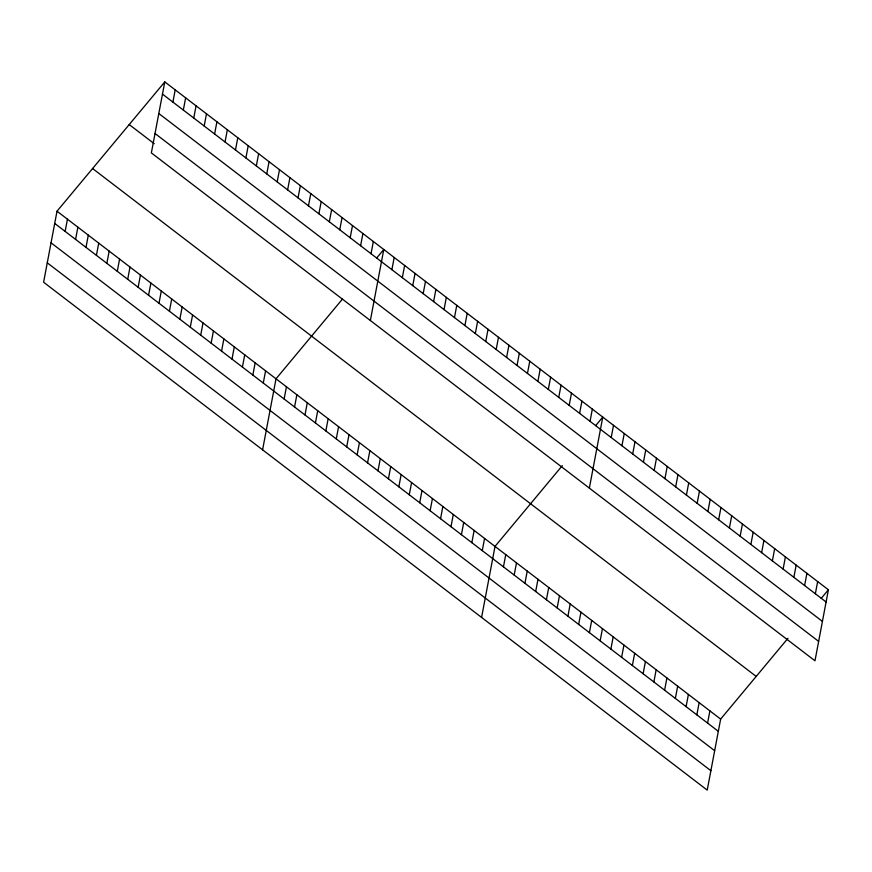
<?xml version="1.0" encoding="UTF-8"?>
<svg xmlns="http://www.w3.org/2000/svg" width="872" height="872" viewBox="0 0 872 872"><rect width="100%" height="100%" fill="white"/><g stroke="black" fill="none" stroke-linecap="round" stroke-linejoin="round"><path stroke-width="1.31" d="M164.786 81.892L151.357 152.905L814.982 660.791L828.4 589.777L164.786 81.892L57.018 211.209L43.6 282.223L707.214 790.108L720.643 719.095L787.95 638.315M65.138 231.396L67.449 219.188M75.57 239.375L77.881 227.167M86.001 247.354L88.301 235.146M96.421 255.343L98.732 243.125M106.853 263.322L109.164 251.114M117.284 271.301L119.584 259.093M127.704 279.28L130.015 267.072M172.907 102.079L175.207 89.871M138.136 287.259L140.447 275.051M183.327 110.068L185.638 97.849M148.567 295.248L150.878 283.029M193.758 118.047L196.069 105.828M158.998 303.227L161.298 291.019M204.19 126.026L206.49 113.818M169.419 311.206L171.73 298.998M214.61 134.005L216.921 121.797M179.85 319.185L182.161 306.977M225.041 141.983L227.352 129.775M190.281 327.174L192.592 314.956M235.473 149.973L237.784 137.754M200.713 335.153L203.013 322.934M245.904 157.952L248.204 145.744M211.133 343.132L213.444 330.924M256.324 165.931L258.635 153.723M221.564 351.111L223.875 338.903M266.756 173.91L269.067 161.702M231.996 359.09L234.296 346.882M277.187 181.888L279.498 169.68M242.416 367.079L244.727 354.86M287.618 189.878L289.918 177.659M252.847 375.058L255.158 362.85M298.039 197.857L300.35 185.649M263.279 383.037L265.589 370.829M308.47 205.836L310.781 193.628M262.592 449.821L276.01 378.808L342.511 299.009M318.901 213.814L321.201 201.606M284.13 398.995L286.441 386.787M329.322 221.793L331.633 209.585M294.562 406.984L296.872 394.765M339.753 229.783L342.064 217.564M304.993 414.963L307.293 402.755M350.184 237.762L352.495 225.554M315.424 422.942L317.724 410.734M360.616 245.74L362.916 233.533M325.845 430.921L328.155 418.713M371.036 253.719L373.347 241.511M336.276 438.899L338.587 426.691M370.36 320.515L383.778 249.49L376.66 258.025M346.707 446.889L349.007 434.67M391.899 269.688L394.199 257.469M357.128 454.868L359.438 442.66M402.33 277.667L404.63 265.459M367.559 462.847L369.87 450.639M412.75 285.645L415.061 273.437M377.99 470.826L380.301 458.618M423.182 293.624L425.492 281.416M388.422 478.815L390.721 466.596M433.613 301.614L435.913 289.395M398.842 486.794L401.153 474.575M444.033 309.593L446.344 297.385M409.273 494.773L411.584 482.565M454.465 317.572L456.775 305.363M419.705 502.752L422.004 490.544M464.896 325.55L467.207 313.342M430.136 510.73L432.436 498.522M475.327 333.529L477.627 321.321M440.556 518.72L442.867 506.501M485.748 341.519L488.058 329.3M450.988 526.699L453.298 514.491M496.179 349.498L498.49 337.29M461.419 534.678L463.719 522.47M506.61 357.476L508.91 345.268M471.839 542.657L474.15 530.448M517.031 365.455L519.341 353.247M482.271 550.635L484.581 538.427M527.462 373.434L529.773 361.226M481.584 617.431L495.013 546.406L562.32 465.637M537.893 381.424L540.204 369.205M503.449 566.844L505.749 554.636M548.325 389.403L550.624 377.195M514.186 575.062L516.497 562.854M558.745 397.381L561.056 385.173M524.933 583.292L527.244 571.084M569.176 405.36L571.487 393.152M535.681 591.51L537.98 579.302M579.608 413.339L581.918 401.131M546.417 599.74L548.728 587.521M590.039 421.329L592.339 409.11M557.164 607.958L559.475 595.75M589.352 488.113L602.77 417.099L595.652 425.634M567.912 616.177L570.223 603.969M611.207 437.526L613.517 425.318M578.659 624.407L580.959 612.198M621.954 445.756L624.254 433.537M589.396 632.625L591.707 620.417M632.691 453.974L635.001 441.766M600.143 640.855L602.454 628.636M643.438 462.204L645.749 449.985M610.891 649.073L613.19 636.865M654.185 470.422L656.496 458.214M621.627 657.292L623.938 645.084M664.933 478.641L667.233 466.433M632.374 665.521L634.685 653.313M675.669 486.87L677.98 474.651M643.122 673.74L645.433 661.532M686.417 495.089L688.727 482.881M653.869 681.969L656.169 669.751M697.164 503.318L699.464 491.1M664.606 690.188L666.917 677.98M707.901 511.537L710.211 499.329M675.353 698.407L677.664 686.199M718.648 519.756L720.959 507.548M686.101 706.636L688.4 694.428M729.395 527.985L731.706 515.766M696.837 714.855L699.148 702.647M740.143 536.204L742.443 523.996M707.584 723.084L709.895 710.865M750.879 544.422L753.19 532.214M761.627 552.652L763.937 540.444M772.374 560.87L774.674 548.662M783.111 569.1L785.421 556.881M793.858 577.318L796.169 565.111M804.605 585.537L806.916 573.329M815.353 593.767L817.653 581.559M821.282 598.312L828.4 589.777M162.475 94.1L826.089 601.985M158.802 113.502L822.427 621.398M155.031 133.503L818.644 641.389M129.22 124.565L154.246 143.716M92.585 168.536L756.198 676.421M57.018 211.209L720.643 719.095M54.707 223.417L718.332 731.303M51.045 242.819L714.659 750.705M47.262 262.821L710.887 770.706"/></g></svg>
